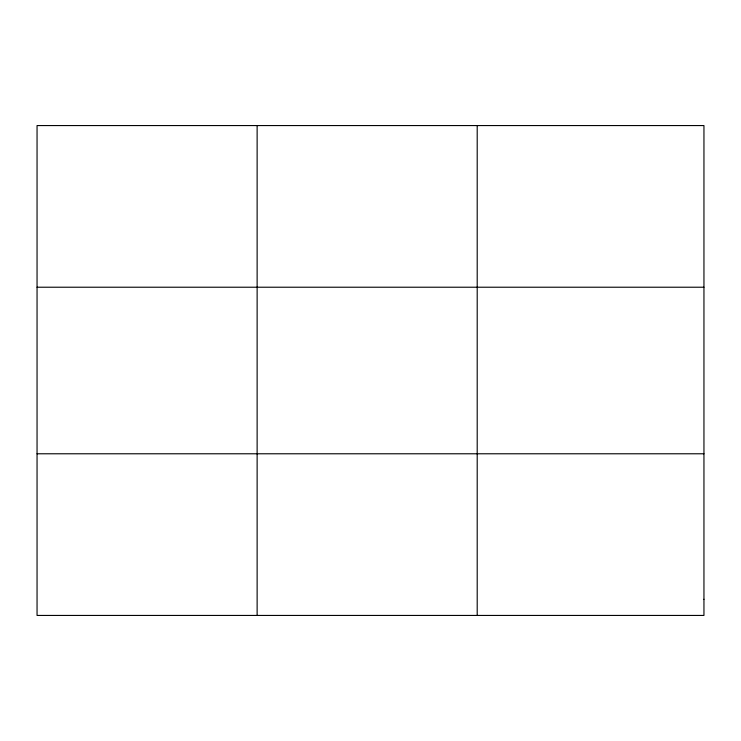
<?xml version="1.0" encoding="UTF-8"?>
<svg xmlns="http://www.w3.org/2000/svg" width="741" height="741" viewBox="0 0 741 741"><rect width="100%" height="100%" fill="white"/><g stroke="black" fill="none" stroke-linecap="round" stroke-linejoin="round"><path stroke-width="1.11" d="M257.127 615.438L257.127 125.562M477.204 615.438L477.204 125.562M37.05 287.221L703.95 287.221M37.05 453.779L703.95 453.779M703.95 599.265L703.95 615.438L37.05 615.438L37.05 125.562L703.95 125.562L703.95 599.265"/></g></svg>
